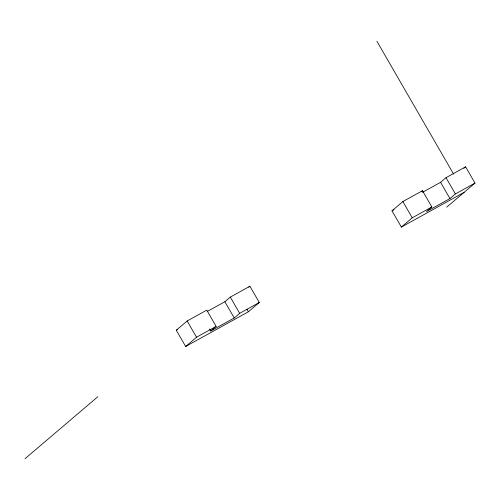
<?xml version="1.0" encoding="UTF-8"?>
<svg xmlns="http://www.w3.org/2000/svg" width="500" height="500" viewBox="0 0 500 500"><rect width="100%" height="100%" fill="white"/><g stroke="black" fill="none" stroke-linecap="round" stroke-linejoin="round"><path stroke-width="0.75" d="M25 458.731L97.856 396.706M207.381 311.406L224.862 301.731L230.3 297.1L249.906 286.244L259.288 302.494L248.412 311.75L185.656 346.488L176.281 330.244L187.156 320.981L206.762 310.131L216.144 326.375L210.706 331L209.581 329.05M248.762 287.219L249.906 286.244M185.656 346.488L196.531 337.225L216.144 326.375M210.706 331L234.237 317.975L239.675 313.344L259.288 302.494M464.125 192.344L401.375 227.075L391.994 210.831L402.869 201.575L422.481 190.719L431.856 206.962L426.419 211.594L449.95 198.569L455.387 193.938L475 183.081L465.619 166.838L446.012 177.694L440.575 182.325L422.419 192.375M421.394 191.644L422.481 190.719M463.906 168.3L465.619 166.838M401.375 227.075L412.244 217.819L431.856 206.962M446.725 207.15L475 183.081M176.281 330.244L177.644 329.487M391.994 210.831L394.038 209.7M376.906 41.269L453.581 174.075M446.012 177.694L455.387 193.938M440.575 182.325L449.95 198.569M402.869 201.575L412.244 217.819M246.912 309.15L248.412 311.75M230.3 297.1L239.675 313.344M224.862 301.731L234.237 317.975M187.156 320.981L196.531 337.225"/></g></svg>
